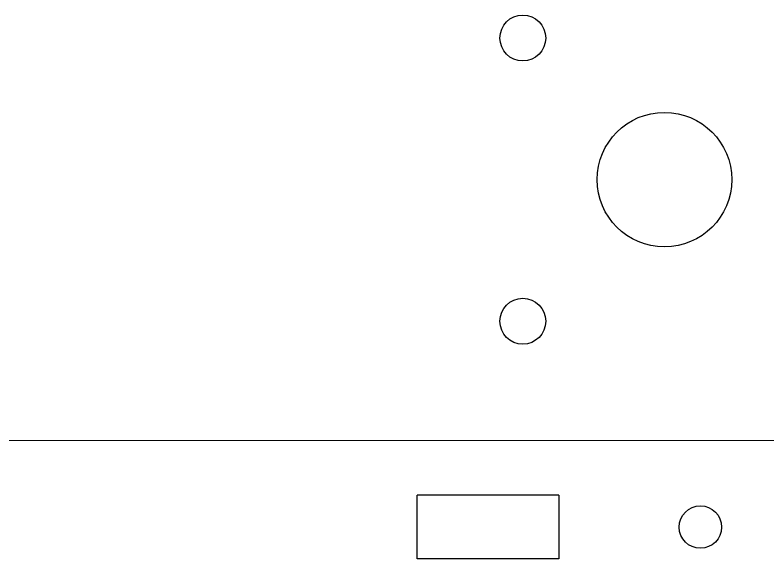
# Model space of a CAD drawing. Header units: millimetres. Extents: x 0 to 1200, y 0 to 900.
# Drawn here: x 177.8 to 231, y 441.6 to 480 of the extents above; entities that cross this region are included whole.
import ezdxf

# ---------------------------------------------------------------- set-up
doc = ezdxf.new("R2010")
doc.units = ezdxf.units.MM
doc.layers.get('0').update_dxf_attribs({"color": 1, "linetype": 'CONTINUOUS', "lineweight": 25, "true_color": 0xff0000})
doc.layers.add('Referance lines', color=3, linetype='CONTINUOUS', lineweight=0, true_color=0x00ff00)

msp = doc.modelspace()

# ---------------------------------------------------------------- linework, layer by layer
for p, q in [((216.214, 446.128), (206.214, 446.128)), ((206.214, 441.628), (206.214, 446.128)), ((216.214, 446.128), (216.214, 441.628)), ((216.214, 441.628), (206.214, 441.628))]:
    msp.add_line(p, q)
for centre, radius in [((213.677, 478.415), 1.62), ((223.677, 468.415), 4.75), ((213.677, 458.415), 1.62), ((226.214, 443.878), 1.5)]:
    msp.add_circle(centre, radius)
at = {"layer": 'Referance lines', "color": 3, "true_color": 0x00ff00}
for p, q in [((0, 450), (1200, 450)), ((127.977, 450), (968.55, 450))]:
    msp.add_line(p, q, dxfattribs=at)

doc.saveas('drawing.dxf')
